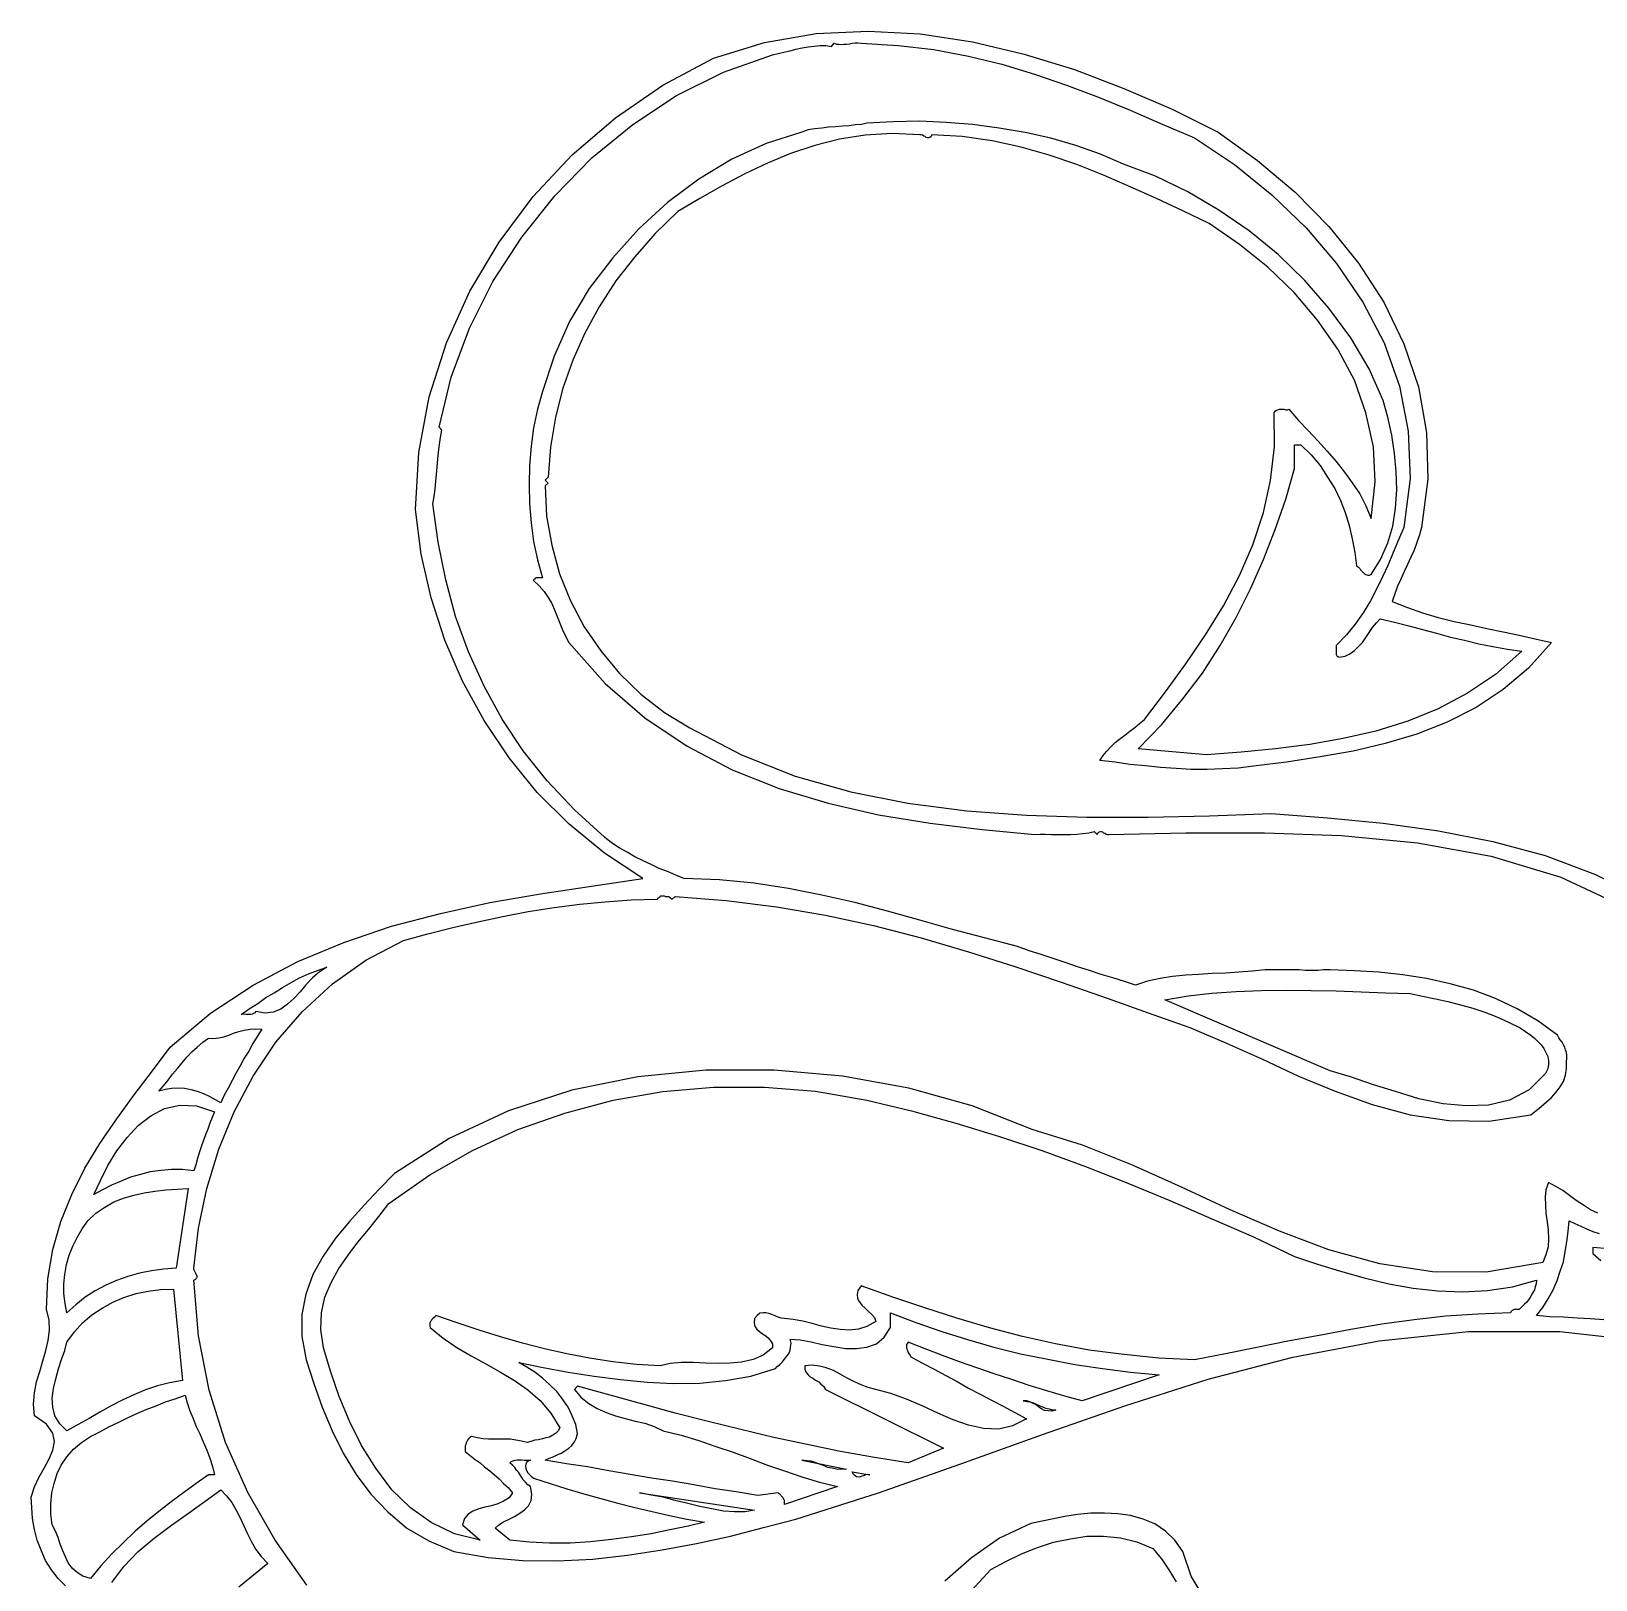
# Model space of a CAD drawing. Extents: x 0.04 to 7.44, y 0.03 to 7.6.
# Drawn here: x 0.449 to 3.96, y 4.122 to 7.596 of the extents above; entities that cross this region are included whole.
import ezdxf

# ---------------------------------------------------------------- set-up
doc = ezdxf.new("R2010")
doc.units = 0
doc.layers.add('1', color=7, linetype='Continuous')

msp = doc.modelspace()

# ---------------------------------------------------------------- linework, layer by layer
for points in [[(0.526, 4.108), (0.509, 4.125), (0.494, 4.144), (0.481, 4.165), (0.471, 4.188), (0.462, 4.211), (0.456, 4.235), (0.452, 4.259), (0.45, 4.284), (0.449, 4.307), (0.456, 4.33), (0.466, 4.351), (0.478, 4.372), (0.489, 4.393), (0.497, 4.413), (0.501, 4.432), (0.497, 4.451), (0.483, 4.471), (0.456, 4.49), (0.454, 4.516), (0.456, 4.541), (0.461, 4.566), (0.468, 4.589), (0.475, 4.613), (0.482, 4.636), (0.487, 4.659), (0.49, 4.682), (0.489, 4.705), (0.483, 4.728), (0.486, 4.797), (0.497, 4.863), (0.515, 4.926), (0.54, 4.986), (0.569, 5.045), (0.603, 5.101), (0.641, 5.156), (0.68, 5.21), (0.721, 5.264), (0.761, 5.317), (0.851, 5.393), (0.947, 5.456), (1.047, 5.509), (1.15, 5.552), (1.257, 5.588), (1.367, 5.617), (1.478, 5.641), (1.592, 5.661), (1.706, 5.678), (1.821, 5.695), (1.735, 5.752), (1.656, 5.817), (1.584, 5.888), (1.521, 5.966), (1.465, 6.05), (1.417, 6.138), (1.377, 6.23), (1.346, 6.325), (1.324, 6.423), (1.311, 6.523), (1.319, 6.651), (1.342, 6.776), (1.381, 6.897), (1.433, 7.013), (1.499, 7.123), (1.575, 7.225), (1.663, 7.319), (1.76, 7.402), (1.866, 7.475), (1.98, 7.536), (2.094, 7.571), (2.21, 7.591), (2.327, 7.596), (2.444, 7.59), (2.561, 7.572), (2.677, 7.545), (2.79, 7.51), (2.901, 7.468), (3.009, 7.421), (3.112, 7.37)], [(3.112, 7.37), (3.201, 7.306), (3.285, 7.235), (3.361, 7.158), (3.427, 7.076), (3.484, 6.988), (3.529, 6.895), (3.562, 6.798), (3.58, 6.696), (3.583, 6.591), (3.569, 6.483), (3.564, 6.466), (3.558, 6.449), (3.552, 6.432), (3.545, 6.416), (3.537, 6.4), (3.53, 6.384), (3.522, 6.367), (3.515, 6.351), (3.509, 6.334), (3.503, 6.317), (3.537, 6.303), (3.571, 6.291), (3.606, 6.281), (3.642, 6.272), (3.679, 6.264), (3.715, 6.256), (3.752, 6.249), (3.788, 6.241), (3.824, 6.233), (3.86, 6.225), (3.809, 6.167), (3.752, 6.119), (3.691, 6.079), (3.626, 6.046), (3.558, 6.019), (3.487, 5.998), (3.415, 5.981), (3.341, 5.968), (3.266, 5.956), (3.192, 5.947), (3.157, 5.943), (3.122, 5.941), (3.088, 5.94), (3.052, 5.94), (3.018, 5.942), (2.983, 5.944), (2.949, 5.948), (2.914, 5.951), (2.881, 5.956), (2.847, 5.96), (2.854, 5.971), (2.862, 5.98), (2.871, 5.99), (2.881, 6), (2.891, 6.008), (2.903, 6.017), (2.914, 6.026), (2.925, 6.034), (2.936, 6.043), (2.947, 6.052), (2.994, 6.114), (3.04, 6.177), (3.084, 6.242), (3.124, 6.307), (3.16, 6.375), (3.19, 6.444), (3.214, 6.516), (3.23, 6.588), (3.239, 6.664), (3.238, 6.741), (3.24, 6.744), (3.243, 6.746), (3.246, 6.747), (3.25, 6.748), (3.253, 6.748), (3.257, 6.748), (3.26, 6.748), (3.264, 6.747), (3.268, 6.747), (3.271, 6.748), (3.293, 6.723), (3.314, 6.7), (3.336, 6.677), (3.357, 6.654), (3.377, 6.631), (3.396, 6.607), (3.413, 6.583), (3.43, 6.558), (3.444, 6.531), (3.456, 6.503), (3.465, 6.585), (3.461, 6.664), (3.444, 6.74), (3.418, 6.813), (3.381, 6.883), (3.335, 6.948), (3.283, 7.01), (3.224, 7.067), (3.16, 7.118), (3.092, 7.165), (3.033, 7.193), (2.974, 7.221), (2.915, 7.247), (2.855, 7.273), (2.795, 7.297), (2.733, 7.318), (2.67, 7.336), (2.605, 7.35), (2.538, 7.36), (2.47, 7.364), (2.468, 7.36), (2.465, 7.358), (2.463, 7.357), (2.46, 7.357), (2.457, 7.358), (2.455, 7.36), (2.452, 7.361), (2.449, 7.363), (2.446, 7.364), (2.443, 7.364), (2.381, 7.367), (2.32, 7.363), (2.263, 7.354), (2.207, 7.34), (2.153, 7.322), (2.101, 7.3), (2.05, 7.276), (1.999, 7.249), (1.949, 7.221), (1.9, 7.192), (1.849, 7.142), (1.803, 7.09), (1.761, 7.036), (1.723, 6.978), (1.691, 6.919), (1.664, 6.858), (1.642, 6.795), (1.625, 6.73), (1.614, 6.663), (1.609, 6.596), (1.602, 6.589), (1.609, 6.582), (1.602, 6.576), (1.605, 6.508), (1.617, 6.443), (1.634, 6.379), (1.659, 6.318), (1.69, 6.26), (1.727, 6.206), (1.769, 6.155), (1.817, 6.109), (1.87, 6.068), (1.927, 6.033), (2.043, 5.973), (2.163, 5.925), (2.288, 5.89), (2.416, 5.864), (2.548, 5.847), (2.682, 5.837), (2.818, 5.833), (2.955, 5.833), (3.093, 5.836), (3.231, 5.841), (3.358, 5.831), (3.483, 5.819), (3.607, 5.802), (3.729, 5.778), (3.846, 5.747), (3.959, 5.704), (4.067, 5.65)]]:
    msp.add_lwpolyline(points)
at = {"layer": '1'}
for points in [[(1.067, 4.11), (0.996, 4.211), (0.935, 4.318), (0.885, 4.43), (0.848, 4.547), (0.824, 4.669), (0.814, 4.794), (0.818, 4.796), (0.82, 4.799), (0.821, 4.801), (0.821, 4.804), (0.819, 4.807), (0.818, 4.809), (0.817, 4.812), (0.815, 4.815), (0.814, 4.818), (0.814, 4.821), (0.824, 4.911), (0.843, 5), (0.87, 5.088), (0.904, 5.172), (0.947, 5.252), (0.998, 5.328), (1.057, 5.396), (1.125, 5.459), (1.2, 5.512), (1.284, 5.556), (1.339, 5.571), (1.395, 5.585), (1.451, 5.598), (1.507, 5.61), (1.564, 5.621), (1.622, 5.63), (1.68, 5.638), (1.737, 5.643), (1.795, 5.647), (1.854, 5.649), (1.855, 5.651), (1.858, 5.653), (1.86, 5.655), (1.862, 5.656), (1.865, 5.656), (1.869, 5.656), (1.872, 5.655), (1.875, 5.655), (1.877, 5.655), (1.88, 5.655), (1.887, 5.649), (1.894, 5.655), (2.008, 5.646), (2.121, 5.632), (2.231, 5.613), (2.339, 5.59), (2.446, 5.562), (2.552, 5.531), (2.656, 5.498), (2.76, 5.463), (2.863, 5.427), (2.966, 5.39), (3.049, 5.361), (3.131, 5.326), (3.212, 5.29), (3.293, 5.252), (3.375, 5.218), (3.458, 5.188), (3.543, 5.165), (3.63, 5.152), (3.72, 5.151), (3.814, 5.165), (3.825, 5.174), (3.837, 5.184), (3.849, 5.194), (3.86, 5.204), (3.871, 5.216), (3.88, 5.228), (3.887, 5.24), (3.892, 5.254), (3.894, 5.269), (3.894, 5.284), (3.895, 5.292), (3.895, 5.298), (3.894, 5.305), (3.892, 5.311), (3.89, 5.317), (3.887, 5.322), (3.884, 5.328), (3.88, 5.333), (3.877, 5.338), (3.874, 5.344), (3.83, 5.376), (3.783, 5.403), (3.735, 5.426), (3.685, 5.445), (3.633, 5.459), (3.58, 5.471), (3.527, 5.479), (3.473, 5.485), (3.418, 5.488), (3.364, 5.49), (3.349, 5.49), (3.336, 5.489), (3.322, 5.489), (3.308, 5.489), (3.294, 5.49), (3.28, 5.49), (3.265, 5.49), (3.25, 5.49), (3.235, 5.49), (3.218, 5.49), (3.189, 5.487), (3.159, 5.485), (3.129, 5.483), (3.099, 5.482), (3.069, 5.48), (3.04, 5.478), (3.01, 5.475), (2.982, 5.471), (2.954, 5.465), (2.927, 5.456), (2.902, 5.464), (2.876, 5.472), (2.85, 5.48), (2.824, 5.489), (2.797, 5.497), (2.769, 5.507), (2.742, 5.516), (2.715, 5.525), (2.688, 5.533), (2.662, 5.543), (2.588, 5.562), (2.516, 5.581), (2.443, 5.602), (2.37, 5.622), (2.297, 5.641), (2.223, 5.658), (2.148, 5.673), (2.071, 5.685), (1.993, 5.692), (1.913, 5.695), (1.895, 5.703), (1.877, 5.711), (1.858, 5.718), (1.84, 5.727), (1.822, 5.735), (1.803, 5.744), (1.786, 5.754), (1.768, 5.764), (1.751, 5.775), (1.735, 5.788), (1.668, 5.849), (1.607, 5.914), (1.553, 5.982), (1.506, 6.053), (1.465, 6.127), (1.43, 6.204), (1.401, 6.283), (1.379, 6.365), (1.362, 6.45), (1.35, 6.536), (1.353, 6.552), (1.355, 6.569), (1.357, 6.586), (1.358, 6.602), (1.36, 6.619), (1.361, 6.636), (1.363, 6.652), (1.365, 6.669), (1.367, 6.685), (1.37, 6.701), (1.364, 6.708), (1.391, 6.82), (1.432, 6.93), (1.485, 7.035), (1.55, 7.134), (1.624, 7.227), (1.707, 7.312), (1.799, 7.387), (1.897, 7.452), (2.002, 7.504), (2.112, 7.543), (2.125, 7.546), (2.138, 7.549), (2.152, 7.552), (2.165, 7.556), (2.179, 7.559), (2.192, 7.561), (2.206, 7.563), (2.219, 7.564), (2.232, 7.564), (2.245, 7.562), (2.251, 7.569)], [(2.251, 7.569), (2.256, 7.567), (2.261, 7.567), (2.266, 7.566), (2.272, 7.567), (2.278, 7.567), (2.285, 7.568), (2.291, 7.569), (2.298, 7.57), (2.304, 7.57), (2.311, 7.569), (2.394, 7.564), (2.474, 7.555), (2.552, 7.54), (2.627, 7.522), (2.7, 7.5), (2.772, 7.475), (2.844, 7.448), (2.915, 7.419), (2.987, 7.388), (3.059, 7.357), (3.149, 7.297), (3.233, 7.229), (3.31, 7.155), (3.378, 7.075), (3.437, 6.988), (3.485, 6.897), (3.519, 6.8), (3.539, 6.699), (3.543, 6.593), (3.529, 6.483), (3.517, 6.455), (3.505, 6.427), (3.494, 6.399), (3.481, 6.372), (3.468, 6.344), (3.454, 6.318), (3.438, 6.291), (3.42, 6.266), (3.4, 6.242), (3.377, 6.218), (3.377, 6.215), (3.377, 6.212), (3.377, 6.209), (3.377, 6.206), (3.377, 6.203), (3.377, 6.2), (3.377, 6.198), (3.379, 6.195), (3.381, 6.193), (3.384, 6.192), (3.397, 6.194), (3.408, 6.199), (3.418, 6.207), (3.427, 6.216), (3.436, 6.225), (3.444, 6.236), (3.451, 6.247), (3.459, 6.258), (3.468, 6.269), (3.476, 6.278), (3.508, 6.27), (3.54, 6.262), (3.571, 6.254), (3.602, 6.246), (3.634, 6.237), (3.665, 6.23), (3.697, 6.222), (3.729, 6.216), (3.762, 6.21), (3.794, 6.205), (3.735, 6.153), (3.672, 6.111), (3.606, 6.076), (3.538, 6.048), (3.466, 6.026), (3.393, 6.009), (3.318, 5.996), (3.241, 5.986), (3.164, 5.979), (3.086, 5.973), (2.933, 5.986), (2.985, 6.04), (3.033, 6.098), (3.077, 6.156), (3.117, 6.218), (3.153, 6.281), (3.185, 6.345), (3.214, 6.411), (3.24, 6.478), (3.264, 6.546), (3.284, 6.615), (3.284, 6.668), (3.298, 6.668), (3.321, 6.646), (3.341, 6.622), (3.358, 6.596), (3.374, 6.57), (3.387, 6.543), (3.397, 6.516), (3.406, 6.487), (3.413, 6.457), (3.419, 6.427), (3.423, 6.397), (3.427, 6.394), (3.43, 6.391), (3.432, 6.388), (3.435, 6.385), (3.438, 6.382), (3.441, 6.379), (3.444, 6.377), (3.448, 6.376), (3.452, 6.376), (3.456, 6.377), (3.477, 6.411), (3.493, 6.448), (3.504, 6.486), (3.51, 6.526), (3.513, 6.567), (3.512, 6.608), (3.508, 6.649), (3.502, 6.69), (3.493, 6.73), (3.483, 6.768), (3.451, 6.839), (3.41, 6.908), (3.361, 6.975), (3.307, 7.037), (3.247, 7.095), (3.182, 7.148), (3.114, 7.195), (3.044, 7.236), (2.972, 7.271), (2.9, 7.298), (2.848, 7.32), (2.793, 7.34), (2.737, 7.356), (2.679, 7.369), (2.621, 7.379), (2.561, 7.387), (2.502, 7.391), (2.442, 7.394), (2.383, 7.393), (2.324, 7.39), (2.312, 7.387), (2.298, 7.386), (2.284, 7.384), (2.269, 7.383), (2.254, 7.382), (2.238, 7.381), (2.223, 7.379), (2.207, 7.377), (2.192, 7.375), (2.178, 7.37), (2.098, 7.344), (2.021, 7.309), (1.947, 7.264), (1.877, 7.212), (1.812, 7.153), (1.754, 7.088), (1.701, 7.019), (1.657, 6.945), (1.622, 6.867), (1.596, 6.788), (1.585, 6.748), (1.576, 6.706), (1.571, 6.665), (1.567, 6.622), (1.566, 6.579), (1.567, 6.536), (1.571, 6.493), (1.576, 6.451), (1.585, 6.41), (1.596, 6.37), (1.593, 6.37), (1.59, 6.37), (1.587, 6.37), (1.584, 6.37), (1.582, 6.37), (1.58, 6.369), (1.579, 6.367), (1.577, 6.366), (1.576, 6.364), (1.589, 6.352), (1.6, 6.339), (1.609, 6.326), (1.617, 6.312), (1.623, 6.298), (1.629, 6.283), (1.635, 6.268), (1.641, 6.253), (1.648, 6.239), (1.655, 6.225), (1.737, 6.133), (1.826, 6.056), (1.921, 5.992), (2.022, 5.939), (2.127, 5.897), (2.237, 5.864), (2.35, 5.838), (2.466, 5.819), (2.583, 5.805), (2.701, 5.794), (2.713, 5.795), (2.725, 5.795), (2.738, 5.794), (2.752, 5.794), (2.766, 5.794), (2.781, 5.794), (2.795, 5.795), (2.808, 5.796), (2.822, 5.798), (2.834, 5.801), (2.841, 5.794), (2.843, 5.798), (2.845, 5.8), (2.848, 5.801), (2.85, 5.801), (2.853, 5.8), (2.855, 5.798), (2.858, 5.797), (2.861, 5.795), (2.864, 5.794), (2.867, 5.794), (3.04, 5.798), (3.216, 5.798), (3.389, 5.792), (3.56, 5.775), (3.725, 5.745), (3.881, 5.698), (4.027, 5.63)], [(0.953, 5.397), (0.951, 5.394), (0.948, 5.392), (0.945, 5.391), (0.942, 5.39), (0.938, 5.39), (0.935, 5.39), (0.931, 5.39), (0.927, 5.391), (0.923, 5.391), (0.92, 5.39), (0.938, 5.403), (0.957, 5.415), (0.975, 5.428), (0.994, 5.439), (1.013, 5.451), (1.032, 5.462), (1.051, 5.472), (1.071, 5.481), (1.091, 5.489), (1.112, 5.496), (1.095, 5.485), (1.08, 5.472), (1.065, 5.457), (1.052, 5.441), (1.038, 5.426), (1.024, 5.413), (1.009, 5.402), (0.992, 5.395), (0.974, 5.393), (0.953, 5.397)], [(3.814, 5.344), (3.822, 5.337), (3.829, 5.33), (3.837, 5.322), (3.843, 5.314), (3.848, 5.305), (3.852, 5.296), (3.854, 5.287), (3.854, 5.278), (3.852, 5.268), (3.847, 5.258), (3.81, 5.221), (3.766, 5.198), (3.719, 5.187), (3.669, 5.185), (3.617, 5.19), (3.563, 5.201), (3.51, 5.217), (3.459, 5.233), (3.409, 5.25), (3.364, 5.264), (2.993, 5.423), (3.045, 5.432), (3.098, 5.438), (3.153, 5.442), (3.209, 5.444), (3.265, 5.445), (3.321, 5.444), (3.377, 5.443), (3.433, 5.441), (3.488, 5.439), (3.543, 5.437), (3.571, 5.431), (3.6, 5.425), (3.628, 5.419), (3.656, 5.412), (3.684, 5.404), (3.711, 5.395), (3.738, 5.385), (3.764, 5.373), (3.79, 5.36), (3.814, 5.344)], [(0.966, 5.357), (0.956, 5.341), (0.946, 5.325), (0.937, 5.308), (0.927, 5.292), (0.918, 5.275), (0.909, 5.259), (0.9, 5.242), (0.891, 5.225), (0.882, 5.209), (0.874, 5.192), (0.862, 5.199), (0.849, 5.206), (0.836, 5.212), (0.822, 5.217), (0.808, 5.221), (0.793, 5.224), (0.779, 5.225), (0.764, 5.224), (0.75, 5.222), (0.735, 5.218), (0.746, 5.23), (0.756, 5.243), (0.766, 5.256), (0.777, 5.269), (0.787, 5.281), (0.798, 5.294), (0.809, 5.306), (0.821, 5.317), (0.834, 5.328), (0.847, 5.337), (0.858, 5.336), (0.87, 5.338), (0.881, 5.34), (0.892, 5.344), (0.903, 5.348), (0.915, 5.352), (0.927, 5.355), (0.94, 5.357), (0.953, 5.358), (0.966, 5.357)], [(3.964, 4.944), (3.948, 4.952), (3.932, 4.962), (3.916, 4.973), (3.901, 4.984), (3.886, 4.995), (3.87, 5.004), (3.854, 5.013), (3.848, 4.997), (3.846, 4.98), (3.847, 4.962), (3.848, 4.944), (3.851, 4.925), (3.853, 4.906), (3.854, 4.887), (3.853, 4.869), (3.848, 4.851), (3.841, 4.834), (3.714, 4.812), (3.593, 4.813), (3.475, 4.831), (3.361, 4.862), (3.25, 4.904), (3.139, 4.952), (3.03, 5.003), (2.92, 5.052), (2.808, 5.097), (2.695, 5.132), (2.56, 5.185), (2.418, 5.225), (2.269, 5.252), (2.116, 5.265), (1.963, 5.265), (1.81, 5.25), (1.662, 5.22), (1.52, 5.174), (1.387, 5.112), (1.264, 5.033), (1.23, 4.998), (1.196, 4.962), (1.163, 4.926), (1.132, 4.888), (1.104, 4.848), (1.081, 4.807), (1.065, 4.763), (1.056, 4.717), (1.056, 4.668), (1.066, 4.615), (1.083, 4.562), (1.102, 4.509), (1.124, 4.456), (1.149, 4.406), (1.178, 4.358), (1.211, 4.314), (1.249, 4.274), (1.292, 4.238), (1.341, 4.209), (1.397, 4.185), (1.474, 4.172), (1.552, 4.165), (1.63, 4.164), (1.709, 4.168), (1.787, 4.177), (1.865, 4.189), (1.942, 4.203), (2.018, 4.22), (2.092, 4.239), (2.165, 4.258), (2.35, 4.317), (2.535, 4.382), (2.718, 4.448), (2.903, 4.512), (3.09, 4.572), (3.28, 4.621), (3.474, 4.658), (3.674, 4.679), (3.879, 4.679), (4.092, 4.655)], [(3.284, 4.847), (3.335, 4.83), (3.387, 4.814), (3.44, 4.799), (3.495, 4.786), (3.55, 4.776), (3.605, 4.77), (3.661, 4.768), (3.717, 4.771), (3.773, 4.779), (3.827, 4.794), (3.826, 4.786), (3.824, 4.779), (3.822, 4.772), (3.818, 4.765), (3.814, 4.758), (3.81, 4.752), (3.805, 4.745), (3.8, 4.74), (3.794, 4.734), (3.788, 4.728), (3.785, 4.728), (3.782, 4.728), (3.779, 4.728), (3.776, 4.728), (3.774, 4.727), (3.772, 4.726), (3.771, 4.725), (3.769, 4.723), (3.768, 4.721), (3.695, 4.718), (3.623, 4.713), (3.552, 4.705), (3.48, 4.695), (3.41, 4.683), (3.339, 4.67), (3.269, 4.657), (3.199, 4.643), (3.129, 4.629), (3.059, 4.615), (2.979, 4.619), (2.901, 4.627), (2.823, 4.637), (2.747, 4.651), (2.673, 4.668), (2.599, 4.687), (2.526, 4.709), (2.454, 4.732), (2.382, 4.756), (2.311, 4.781), (2.304, 4.771), (2.302, 4.762), (2.303, 4.753), (2.307, 4.746), (2.313, 4.738), (2.32, 4.731), (2.328, 4.724), (2.335, 4.717), (2.341, 4.71), (2.344, 4.701), (2.324, 4.69), (2.305, 4.684), (2.284, 4.682), (2.264, 4.683), (2.243, 4.686), (2.222, 4.691), (2.201, 4.697), (2.18, 4.702), (2.159, 4.706), (2.139, 4.708), (2.132, 4.709), (2.125, 4.711), (2.118, 4.714), (2.111, 4.717), (2.104, 4.719), (2.097, 4.721), (2.091, 4.721), (2.084, 4.72), (2.078, 4.715), (2.072, 4.708), (2.071, 4.698), (2.073, 4.69), (2.077, 4.684), (2.083, 4.679), (2.09, 4.674), (2.097, 4.669), (2.103, 4.664), (2.108, 4.658), (2.112, 4.651), (2.112, 4.642), (2.091, 4.626), (2.069, 4.616), (2.043, 4.61), (2.017, 4.608), (1.99, 4.607), (1.962, 4.608), (1.935, 4.609), (1.908, 4.609), (1.883, 4.607), (1.86, 4.602), (1.807, 4.605), (1.754, 4.611), (1.702, 4.619), (1.651, 4.629), (1.601, 4.64), (1.551, 4.653), (1.502, 4.667), (1.454, 4.682), (1.405, 4.698), (1.357, 4.715), (1.355, 4.712), (1.353, 4.71), (1.35, 4.708), (1.348, 4.706), (1.346, 4.703), (1.345, 4.701), (1.343, 4.698), (1.343, 4.695), (1.343, 4.692), (1.344, 4.688), (1.373, 4.664), (1.404, 4.643), (1.436, 4.624), (1.469, 4.606), (1.502, 4.588), (1.533, 4.569), (1.563, 4.548), (1.591, 4.524), (1.615, 4.496), (1.635, 4.463), (1.631, 4.456), (1.625, 4.45), (1.619, 4.446), (1.612, 4.442), (1.604, 4.44), (1.596, 4.438), (1.587, 4.436), (1.579, 4.435), (1.57, 4.432), (1.562, 4.43), (1.549, 4.433), (1.536, 4.435), (1.524, 4.437), (1.512, 4.437), (1.5, 4.437), (1.487, 4.437), (1.475, 4.437), (1.463, 4.438), (1.45, 4.44), (1.437, 4.443), (1.433, 4.441), (1.43, 4.438), (1.428, 4.435), (1.426, 4.432), (1.425, 4.429), (1.424, 4.425), (1.423, 4.422), (1.423, 4.418), (1.423, 4.414), (1.423, 4.41), (1.434, 4.401), (1.445, 4.392), (1.456, 4.384), (1.466, 4.375), (1.478, 4.366), (1.488, 4.358), (1.499, 4.348), (1.509, 4.338), (1.519, 4.329), (1.529, 4.317), (1.521, 4.306), (1.509, 4.298), (1.496, 4.292), (1.482, 4.288), (1.467, 4.285), (1.453, 4.281), (1.44, 4.276), (1.429, 4.269), (1.421, 4.259), (1.417, 4.245), (1.456, 4.211), (1.399, 4.225), (1.346, 4.25), (1.3, 4.283), (1.258, 4.324), (1.222, 4.372), (1.19, 4.423), (1.163, 4.478), (1.14, 4.533), (1.121, 4.588), (1.105, 4.642), (1.099, 4.683), (1.1, 4.721), (1.108, 4.756), (1.122, 4.789), (1.139, 4.82), (1.16, 4.85), (1.182, 4.879), (1.206, 4.908), (1.229, 4.937), (1.251, 4.966), (1.343, 5.03), (1.439, 5.085), (1.541, 5.132), (1.646, 5.169), (1.755, 5.198), (1.866, 5.217), (1.98, 5.227), (2.094, 5.227), (2.209, 5.218), (2.324, 5.198), (2.424, 5.174), (2.524, 5.146), (2.622, 5.116), (2.719, 5.084), (2.815, 5.049), (2.91, 5.012), (3.004, 4.973), (3.098, 4.932), (3.192, 4.891), (3.284, 4.847)], [(0.86, 5.172), (0.855, 5.159), (0.85, 5.146), (0.845, 5.133), (0.84, 5.12), (0.835, 5.106), (0.83, 5.093), (0.826, 5.08), (0.822, 5.067), (0.818, 5.053), (0.814, 5.039), (0.788, 5.042), (0.764, 5.042), (0.74, 5.04), (0.716, 5.037), (0.694, 5.031), (0.672, 5.025), (0.651, 5.016), (0.629, 5.007), (0.609, 4.997), (0.589, 4.986), (0.604, 5.018), (0.621, 5.051), (0.641, 5.084), (0.664, 5.114), (0.689, 5.141), (0.717, 5.163), (0.748, 5.179), (0.782, 5.187), (0.82, 5.185), (0.86, 5.172)], [(0.774, 4.821), (0.746, 4.819), (0.719, 4.815), (0.692, 4.81), (0.666, 4.802), (0.64, 4.793), (0.616, 4.783), (0.592, 4.77), (0.57, 4.756), (0.549, 4.739), (0.529, 4.721), (0.525, 4.742), (0.522, 4.764), (0.522, 4.786), (0.524, 4.807), (0.528, 4.829), (0.534, 4.85), (0.542, 4.87), (0.552, 4.89), (0.563, 4.909), (0.576, 4.927), (0.594, 4.944), (0.614, 4.958), (0.634, 4.97), (0.656, 4.978), (0.679, 4.985), (0.702, 4.99), (0.726, 4.994), (0.751, 4.997), (0.776, 4.998), (0.801, 5), (0.774, 4.821)], [(3.978, 4.705), (3.948, 4.707), (3.918, 4.709), (3.887, 4.711), (3.857, 4.712), (3.827, 4.715), (3.841, 4.733), (3.853, 4.752), (3.864, 4.772), (3.873, 4.793), (3.88, 4.814), (3.887, 4.835), (3.891, 4.858), (3.895, 4.88), (3.898, 4.903), (3.9, 4.927), (3.913, 4.921), (3.926, 4.915), (3.939, 4.909), (3.953, 4.903), (3.967, 4.899)], [(3.988, 4.864), (3.953, 4.867), (3.953, 4.854), (3.971, 4.838)], [(0.788, 4.569), (0.759, 4.564), (0.732, 4.557), (0.705, 4.548), (0.679, 4.537), (0.653, 4.525), (0.628, 4.512), (0.603, 4.498), (0.579, 4.484), (0.554, 4.47), (0.529, 4.456), (0.513, 4.472), (0.502, 4.49), (0.497, 4.509), (0.496, 4.529), (0.499, 4.551), (0.504, 4.573), (0.51, 4.595), (0.517, 4.616), (0.524, 4.636), (0.529, 4.655), (0.546, 4.678), (0.564, 4.698), (0.585, 4.716), (0.608, 4.731), (0.632, 4.745), (0.657, 4.755), (0.684, 4.764), (0.711, 4.769), (0.739, 4.773), (0.768, 4.774), (0.788, 4.569)], [(2.98, 4.582), (2.807, 4.523), (2.768, 4.534), (2.728, 4.546), (2.688, 4.558), (2.649, 4.571), (2.61, 4.584), (2.571, 4.597), (2.532, 4.611), (2.494, 4.625), (2.455, 4.64), (2.417, 4.655), (2.415, 4.653), (2.413, 4.65), (2.413, 4.646), (2.413, 4.643), (2.414, 4.639), (2.415, 4.636), (2.417, 4.632), (2.419, 4.628), (2.421, 4.625), (2.423, 4.622), (2.449, 4.608), (2.475, 4.594), (2.501, 4.58), (2.527, 4.567), (2.552, 4.552), (2.578, 4.538), (2.604, 4.525), (2.63, 4.511), (2.656, 4.497), (2.682, 4.483), (2.651, 4.467), (2.62, 4.46), (2.586, 4.461), (2.552, 4.469), (2.518, 4.481), (2.483, 4.496), (2.448, 4.512), (2.413, 4.527), (2.378, 4.54), (2.344, 4.549), (2.327, 4.553), (2.311, 4.559), (2.295, 4.567), (2.28, 4.574), (2.264, 4.583), (2.249, 4.591), (2.233, 4.597), (2.218, 4.601), (2.201, 4.603), (2.185, 4.602), (2.185, 4.594), (2.188, 4.587), (2.192, 4.582), (2.197, 4.577), (2.203, 4.574), (2.209, 4.57), (2.216, 4.566), (2.221, 4.561), (2.227, 4.556), (2.231, 4.549), (2.496, 4.417), (2.417, 4.384), (2.341, 4.396), (2.265, 4.41), (2.19, 4.425), (2.115, 4.441), (2.041, 4.459), (1.968, 4.477), (1.894, 4.496), (1.821, 4.516), (1.748, 4.536), (1.675, 4.556), (1.668, 4.549), (1.683, 4.531), (1.7, 4.517), (1.719, 4.506), (1.739, 4.497), (1.76, 4.49), (1.782, 4.484), (1.804, 4.478), (1.826, 4.473), (1.847, 4.466), (1.867, 4.456), (1.907, 4.446), (1.947, 4.434), (1.985, 4.421), (2.024, 4.408), (2.062, 4.394), (2.101, 4.379), (2.139, 4.366), (2.178, 4.353), (2.218, 4.341), (2.258, 4.331), (2.139, 4.291), (2.139, 4.295), (2.139, 4.298), (2.139, 4.3), (2.138, 4.303), (2.136, 4.306), (2.134, 4.308), (2.132, 4.31), (2.13, 4.313), (2.127, 4.315), (2.125, 4.317), (2.079, 4.311), (2.031, 4.319), (1.984, 4.326), (1.936, 4.335), (1.888, 4.343), (1.841, 4.35), (1.793, 4.358), (1.745, 4.366), (1.697, 4.375), (1.65, 4.382), (1.602, 4.39), (1.61, 4.394), (1.62, 4.398), (1.629, 4.402), (1.638, 4.406), (1.646, 4.411), (1.655, 4.417), (1.662, 4.423), (1.668, 4.431), (1.672, 4.439), (1.675, 4.45), (1.671, 4.47), (1.663, 4.49), (1.654, 4.509), (1.642, 4.526), (1.628, 4.544), (1.612, 4.56), (1.596, 4.574), (1.579, 4.588), (1.561, 4.599), (1.543, 4.609), (1.598, 4.598), (1.654, 4.588), (1.712, 4.579), (1.771, 4.571), (1.831, 4.565), (1.89, 4.562), (1.949, 4.563), (2.007, 4.569), (2.064, 4.579), (2.119, 4.596), (2.123, 4.6), (2.129, 4.605), (2.134, 4.61), (2.139, 4.617), (2.144, 4.623), (2.149, 4.629), (2.152, 4.637), (2.153, 4.644), (2.154, 4.653), (2.152, 4.662), (2.174, 4.66), (2.199, 4.656), (2.224, 4.65), (2.25, 4.645), (2.276, 4.641), (2.301, 4.641), (2.324, 4.644), (2.346, 4.651), (2.363, 4.666), (2.377, 4.688), (2.377, 4.721), (2.434, 4.699), (2.492, 4.679), (2.55, 4.661), (2.609, 4.644), (2.669, 4.629), (2.73, 4.617), (2.791, 4.605), (2.853, 4.596), (2.916, 4.588), (2.98, 4.582)], [(0.86, 4.357), (0.847, 4.357), (0.819, 4.338), (0.791, 4.318), (0.763, 4.297), (0.735, 4.275), (0.708, 4.253), (0.681, 4.23), (0.655, 4.205), (0.63, 4.18), (0.605, 4.153), (0.582, 4.125), (0.565, 4.13), (0.552, 4.138), (0.541, 4.148), (0.532, 4.16), (0.526, 4.173), (0.52, 4.187), (0.514, 4.202), (0.509, 4.217), (0.503, 4.231), (0.496, 4.245), (0.493, 4.269), (0.493, 4.293), (0.495, 4.317), (0.5, 4.338), (0.507, 4.36), (0.516, 4.379), (0.529, 4.398), (0.544, 4.415), (0.562, 4.43), (0.582, 4.443), (0.603, 4.454), (0.623, 4.465), (0.644, 4.475), (0.665, 4.485), (0.686, 4.495), (0.707, 4.504), (0.729, 4.512), (0.75, 4.521), (0.772, 4.528), (0.794, 4.536), (0.799, 4.519), (0.805, 4.501), (0.812, 4.484), (0.819, 4.466), (0.827, 4.449), (0.835, 4.431), (0.843, 4.413), (0.85, 4.395), (0.856, 4.376), (0.86, 4.357)], [(2.748, 4.503), (2.739, 4.5), (2.731, 4.501), (2.723, 4.502), (2.716, 4.505), (2.71, 4.509), (2.704, 4.514), (2.697, 4.517), (2.69, 4.521), (2.683, 4.523), (2.675, 4.523), (2.683, 4.522), (2.69, 4.521), (2.698, 4.519), (2.704, 4.516), (2.711, 4.513), (2.718, 4.51), (2.725, 4.507), (2.733, 4.505), (2.74, 4.503), (2.748, 4.503)], [(1.569, 4.39), (1.564, 4.388), (1.56, 4.385), (1.559, 4.381), (1.558, 4.377), (1.559, 4.372), (1.56, 4.367), (1.563, 4.362), (1.567, 4.358), (1.571, 4.354), (1.576, 4.35), (1.613, 4.338), (1.651, 4.326), (1.689, 4.315), (1.727, 4.304), (1.765, 4.294), (1.803, 4.284), (1.842, 4.275), (1.881, 4.266), (1.92, 4.258), (1.96, 4.251), (1.923, 4.242), (1.882, 4.234), (1.84, 4.225), (1.796, 4.218), (1.751, 4.212), (1.704, 4.207), (1.658, 4.204), (1.612, 4.204), (1.567, 4.206), (1.523, 4.211), (1.49, 4.238), (1.498, 4.245), (1.509, 4.252), (1.521, 4.258), (1.533, 4.264), (1.545, 4.271), (1.556, 4.279), (1.565, 4.288), (1.571, 4.3), (1.572, 4.314), (1.569, 4.331), (1.563, 4.335), (1.558, 4.341), (1.553, 4.346), (1.55, 4.351), (1.546, 4.357), (1.542, 4.363), (1.538, 4.368), (1.534, 4.374), (1.529, 4.379), (1.523, 4.384), (1.526, 4.387), (1.53, 4.389), (1.535, 4.39), (1.539, 4.391), (1.544, 4.391), (1.549, 4.391), (1.555, 4.39), (1.56, 4.39), (1.564, 4.39), (1.569, 4.39)], [(2.278, 4.37), (2.266, 4.369), (2.256, 4.37), (2.246, 4.372), (2.236, 4.374), (2.227, 4.378), (2.218, 4.381), (2.208, 4.385), (2.199, 4.388), (2.189, 4.389), (2.178, 4.39), (2.278, 4.37)], [(2.331, 4.357), (2.326, 4.358), (2.321, 4.357), (2.317, 4.355), (2.313, 4.354), (2.309, 4.353), (2.305, 4.352), (2.301, 4.353), (2.298, 4.355), (2.294, 4.358), (2.291, 4.364), (2.331, 4.357)], [(0.63, 4.116), (0.657, 4.152), (0.689, 4.185), (0.725, 4.215), (0.764, 4.244), (0.802, 4.271), (0.839, 4.298), (0.874, 4.324), (0.887, 4.31), (0.899, 4.295), (0.909, 4.278), (0.918, 4.261), (0.926, 4.243), (0.934, 4.225), (0.943, 4.207), (0.953, 4.19), (0.965, 4.174), (0.98, 4.158)], [(2.072, 4.278), (2.05, 4.274), (2.027, 4.274), (2.002, 4.276), (1.976, 4.281), (1.949, 4.286), (1.922, 4.293), (1.894, 4.3), (1.867, 4.307), (1.84, 4.312), (1.814, 4.317), (2.072, 4.278)], [(3.08, 4.083), (3.052, 4.13), (3.033, 4.185), (3.015, 4.211), (2.994, 4.231), (2.97, 4.247), (2.944, 4.258), (2.916, 4.266), (2.887, 4.27), (2.857, 4.271), (2.827, 4.271), (2.797, 4.268), (2.768, 4.264), (2.692, 4.248), (2.622, 4.215), (2.559, 4.171), (2.499, 4.119)], [(2.55, 4.088), (2.602, 4.145), (2.636, 4.163), (2.671, 4.18), (2.707, 4.194), (2.743, 4.206), (2.781, 4.214), (2.818, 4.22), (2.855, 4.22), (2.893, 4.216), (2.93, 4.207), (2.966, 4.192), (2.985, 4.169), (3.002, 4.144), (3.018, 4.117)], [(0.98, 4.158), (0.948, 4.132), (0.915, 4.105)]]:
    msp.add_lwpolyline(points, dxfattribs=at)

doc.saveas('drawing.dxf')
